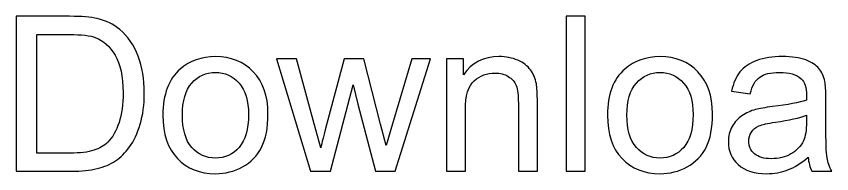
# Model space of a CAD drawing. Header units: millimetres. Extents: x 599 to 6075, y -2288 to 200.
# Drawn here: x 1999 to 2649, y -2288 to -2162 of the extents above; entities that cross this region are included whole.
import ezdxf

# ---------------------------------------------------------------- set-up
doc = ezdxf.new("R2010")
doc.units = ezdxf.units.MM
doc.header["$MEASUREMENT"] = 0
doc.layers.add('layer 1', color=7, linetype='Continuous')

msp = doc.modelspace()

# ---------------------------------------------------------------- linework, layer by layer
at = {"layer": 'layer 1', "color": 250}
for points, knots in [([(1998.5494, -2285.7703), (1998.5494, -2285.7703), (1998.5494, -2162.3265), (1998.5494, -2162.3265), (1998.5494, -2162.3265), (1998.5494, -2162.3265), (2041.0766, -2162.3265), (2041.0766, -2162.3265), (2041.0766, -2162.3265), (2050.6739, -2162.3265), (2058.0012, -2162.9012), (2063.0585, -2164.0793), (2063.0585, -2164.0793), (2070.1272, -2165.7172), (2076.1615, -2168.6769), (2081.1613, -2172.9296), (2081.1613, -2172.9296), (2087.6841, -2178.4466), (2092.5402, -2185.4579), (2095.7585, -2194.0208), (2095.7585, -2194.0208), (2099.0055, -2202.5837), (2100.6146, -2212.3822), (2100.6146, -2223.3875), (2100.6146, -2223.3875), (2100.6146, -2232.755), (2099.5227, -2241.0593), (2097.3389, -2248.3004), (2097.3389, -2248.3004), (2095.155, -2255.5415), (2092.3391, -2261.547), (2088.9196, -2266.2883), (2088.9196, -2266.2883), (2085.4715, -2271.0295), (2081.736, -2274.765), (2077.6557, -2277.466), (2077.6557, -2277.466), (2073.6041, -2280.1958), (2068.6905, -2282.2647), (2062.9436, -2283.6727), (2062.9436, -2283.6727), (2057.1679, -2285.0807), (2050.559, -2285.7703), (2043.088, -2285.7703), (2043.088, -2285.7703), (2043.088, -2285.7703), (1998.5494, -2285.7703), (1998.5494, -2285.7703)], [0, 0, 0, 0, 0.07692308, 0.07692308, 0.07692308, 0.07692308, 0.15384615, 0.15384615, 0.15384615, 0.15384615, 0.23076923, 0.23076923, 0.23076923, 0.23076923, 0.30769231, 0.30769231, 0.30769231, 0.30769231, 0.38461538, 0.38461538, 0.38461538, 0.38461538, 0.46153846, 0.46153846, 0.46153846, 0.46153846, 0.53846154, 0.53846154, 0.53846154, 0.53846154, 0.61538462, 0.61538462, 0.61538462, 0.61538462, 0.69230769, 0.69230769, 0.69230769, 0.69230769, 0.76923077, 0.76923077, 0.76923077, 0.76923077, 0.84615385, 0.84615385, 0.84615385, 0.84615385, 1, 1, 1, 1]), ([(2437.0965, -2285.7703), (2437.0965, -2285.7703), (2437.0965, -2162.3265), (2437.0965, -2162.3265), (2437.0965, -2162.3265), (2437.0965, -2162.3265), (2452.2683, -2162.3265), (2452.2683, -2162.3265), (2452.2683, -2162.3265), (2452.2683, -2162.3265), (2452.2683, -2285.7703), (2452.2683, -2285.7703), (2452.2683, -2285.7703), (2452.2683, -2285.7703), (2437.0965, -2285.7703), (2437.0965, -2285.7703)], [0, 0, 0, 0, 0.2, 0.2, 0.2, 0.2, 0.4, 0.4, 0.4, 0.4, 0.6, 0.6, 0.6, 0.6, 1, 1, 1, 1]), ([(2014.9281, -2271.2881), (2014.9281, -2271.2881), (2041.249, -2271.2881), (2041.249, -2271.2881), (2041.249, -2271.2881), (2049.3809, -2271.2881), (2055.7599, -2270.541), (2060.3862, -2269.018), (2060.3862, -2269.018), (2065.0125, -2267.4951), (2068.6905, -2265.3687), (2071.449, -2262.6102), (2071.449, -2262.6102), (2075.2994, -2258.7311), (2078.3166, -2253.5014), (2080.4717, -2246.9499), (2080.4717, -2246.9499), (2082.6268, -2240.3984), (2083.7187, -2232.4676), (2083.7187, -2223.1289), (2083.7187, -2223.1289), (2083.7187, -2210.1983), (2081.5923, -2200.2562), (2077.3683, -2193.3024), (2077.3683, -2193.3024), (2073.1444, -2186.3486), (2068.0009, -2181.6936), (2061.9379, -2179.3374), (2061.9379, -2179.3374), (2057.5702, -2177.6421), (2050.5302, -2176.8088), (2040.8179, -2176.8088), (2040.8179, -2176.8088), (2040.8179, -2176.8088), (2014.9281, -2176.8088), (2014.9281, -2176.8088), (2014.9281, -2176.8088), (2014.9281, -2176.8088), (2014.9281, -2271.2881), (2014.9281, -2271.2881)], [0, 0, 0, 0, 0.09090909, 0.09090909, 0.09090909, 0.09090909, 0.18181818, 0.18181818, 0.18181818, 0.18181818, 0.27272727, 0.27272727, 0.27272727, 0.27272727, 0.36363636, 0.36363636, 0.36363636, 0.36363636, 0.45454545, 0.45454545, 0.45454545, 0.45454545, 0.54545455, 0.54545455, 0.54545455, 0.54545455, 0.63636364, 0.63636364, 0.63636364, 0.63636364, 0.72727273, 0.72727273, 0.72727273, 0.72727273, 0.81818182, 0.81818182, 0.81818182, 0.81818182, 1, 1, 1, 1]), ([(2115.4703, -2241.0306), (2115.4703, -2224.5082), (2120.0679, -2212.2672), (2129.2917, -2204.3078), (2129.2917, -2204.3078), (2136.9638, -2197.6988), (2146.36, -2194.3943), (2157.4228, -2194.3943), (2157.4228, -2194.3943), (2169.6925, -2194.3943), (2179.7496, -2198.4172), (2187.5654, -2206.4629), (2187.5654, -2206.4629), (2195.3525, -2214.4798), (2199.2604, -2225.6001), (2199.2604, -2239.7662), (2199.2604, -2239.7662), (2199.2604, -2251.2601), (2197.5363, -2260.2827), (2194.0882, -2266.8629), (2194.0882, -2266.8629), (2190.64, -2273.4432), (2185.6115, -2278.5579), (2179.0025, -2282.2072), (2179.0025, -2282.2072), (2172.4223, -2285.8565), (2165.2099, -2287.6668), (2157.4228, -2287.6668), (2157.4228, -2287.6668), (2144.8946, -2287.6668), (2134.78, -2283.6727), (2127.0504, -2275.6557), (2127.0504, -2275.6557), (2119.3208, -2267.6388), (2115.4703, -2256.0875), (2115.4703, -2241.0306)], [0, 0, 0, 0, 0.1, 0.1, 0.1, 0.1, 0.2, 0.2, 0.2, 0.2, 0.3, 0.3, 0.3, 0.3, 0.4, 0.4, 0.4, 0.4, 0.5, 0.5, 0.5, 0.5, 0.6, 0.6, 0.6, 0.6, 0.7, 0.7, 0.7, 0.7, 0.8, 0.8, 0.8, 0.8, 1, 1, 1, 1]), ([(2233.1385, -2285.7703), (2233.1385, -2285.7703), (2206.0992, -2196.2908), (2206.0992, -2196.2908), (2206.0992, -2196.2908), (2206.0992, -2196.2908), (2221.9607, -2196.2908), (2221.9607, -2196.2908), (2221.9607, -2196.2908), (2221.9607, -2196.2908), (2236.2418, -2247.9269), (2236.2418, -2247.9269), (2236.2418, -2247.9269), (2236.2418, -2247.9269), (2241.2991, -2267.1503), (2241.2991, -2267.1503), (2241.2991, -2267.1503), (2241.5002, -2266.202), (2243.0519, -2260.0528), (2245.9254, -2248.7027), (2245.9254, -2248.7027), (2245.9254, -2248.7027), (2260.0915, -2196.2908), (2260.0915, -2196.2908), (2260.0915, -2196.2908), (2260.0915, -2196.2908), (2275.6369, -2196.2908), (2275.6369, -2196.2908), (2275.6369, -2196.2908), (2275.6369, -2196.2908), (2289.1134, -2248.2429), (2289.1134, -2248.2429), (2289.1134, -2248.2429), (2289.1134, -2248.2429), (2293.5098, -2265.2825), (2293.5098, -2265.2825), (2293.5098, -2265.2825), (2293.5098, -2265.2825), (2298.6533, -2248.0131), (2298.6533, -2248.0131), (2298.6533, -2248.0131), (2298.6533, -2248.0131), (2314.1125, -2196.2908), (2314.1125, -2196.2908), (2314.1125, -2196.2908), (2314.1125, -2196.2908), (2328.8534, -2196.2908), (2328.8534, -2196.2908), (2328.8534, -2196.2908), (2328.8534, -2196.2908), (2300.7797, -2285.7703), (2300.7797, -2285.7703), (2300.7797, -2285.7703), (2300.7797, -2285.7703), (2285.0906, -2285.7703), (2285.0906, -2285.7703), (2285.0906, -2285.7703), (2285.0906, -2285.7703), (2270.8957, -2232.2378), (2270.8957, -2232.2378), (2270.8957, -2232.2378), (2270.8957, -2232.2378), (2267.3039, -2216.9222), (2267.3039, -2216.9222), (2267.3039, -2216.9222), (2267.3039, -2216.9222), (2249.2011, -2285.7703), (2249.2011, -2285.7703), (2249.2011, -2285.7703), (2249.2011, -2285.7703), (2233.1385, -2285.7703), (2233.1385, -2285.7703)], [0, 0, 0, 0, 0.05263158, 0.05263158, 0.05263158, 0.05263158, 0.10526316, 0.10526316, 0.10526316, 0.10526316, 0.15789474, 0.15789474, 0.15789474, 0.15789474, 0.21052632, 0.21052632, 0.21052632, 0.21052632, 0.26315789, 0.26315789, 0.26315789, 0.26315789, 0.31578947, 0.31578947, 0.31578947, 0.31578947, 0.36842105, 0.36842105, 0.36842105, 0.36842105, 0.42105263, 0.42105263, 0.42105263, 0.42105263, 0.47368421, 0.47368421, 0.47368421, 0.47368421, 0.52631579, 0.52631579, 0.52631579, 0.52631579, 0.57894737, 0.57894737, 0.57894737, 0.57894737, 0.63157895, 0.63157895, 0.63157895, 0.63157895, 0.68421053, 0.68421053, 0.68421053, 0.68421053, 0.73684211, 0.73684211, 0.73684211, 0.73684211, 0.78947368, 0.78947368, 0.78947368, 0.78947368, 0.84210526, 0.84210526, 0.84210526, 0.84210526, 0.89473684, 0.89473684, 0.89473684, 0.89473684, 1, 1, 1, 1]), ([(2341.554, -2285.7703), (2341.554, -2285.7703), (2341.554, -2196.2908), (2341.554, -2196.2908), (2341.554, -2196.2908), (2341.554, -2196.2908), (2355.1742, -2196.2908), (2355.1742, -2196.2908), (2355.1742, -2196.2908), (2355.1742, -2196.2908), (2355.1742, -2208.9915), (2355.1742, -2208.9915), (2355.1742, -2208.9915), (2361.7257, -2199.2505), (2371.2081, -2194.3943), (2383.5927, -2194.3943), (2383.5927, -2194.3943), (2388.9948, -2194.3943), (2393.9371, -2195.3713), (2398.4485, -2197.2965), (2398.4485, -2197.2965), (2402.9598, -2199.2217), (2406.3505, -2201.7791), (2408.5918, -2204.9112), (2408.5918, -2204.9112), (2410.8331, -2208.0433), (2412.4135, -2211.7787), (2413.3042, -2216.0889), (2413.3042, -2216.0889), (2413.8502, -2218.9049), (2414.1376, -2223.8185), (2414.1376, -2230.8298), (2414.1376, -2230.8298), (2414.1376, -2230.8298), (2414.1376, -2285.7703), (2414.1376, -2285.7703), (2414.1376, -2285.7703), (2414.1376, -2285.7703), (2398.9657, -2285.7703), (2398.9657, -2285.7703), (2398.9657, -2285.7703), (2398.9657, -2285.7703), (2398.9657, -2231.4045), (2398.9657, -2231.4045), (2398.9657, -2231.4045), (2398.9657, -2225.2265), (2398.391, -2220.6003), (2397.2129, -2217.5544), (2397.2129, -2217.5544), (2396.0348, -2214.5085), (2393.9371, -2212.0661), (2390.9487, -2210.2271), (2390.9487, -2210.2271), (2387.9603, -2208.4168), (2384.426, -2207.4973), (2380.4032, -2207.4973), (2380.4032, -2207.4973), (2373.9666, -2207.4973), (2368.4208, -2209.5375), (2363.7371, -2213.6465), (2363.7371, -2213.6465), (2359.0534, -2217.7268), (2356.7259, -2225.5139), (2356.7259, -2236.9502), (2356.7259, -2236.9502), (2356.7259, -2236.9502), (2356.7259, -2285.7703), (2356.7259, -2285.7703), (2356.7259, -2285.7703), (2356.7259, -2285.7703), (2341.554, -2285.7703), (2341.554, -2285.7703)], [0, 0, 0, 0, 0.05263158, 0.05263158, 0.05263158, 0.05263158, 0.10526316, 0.10526316, 0.10526316, 0.10526316, 0.15789474, 0.15789474, 0.15789474, 0.15789474, 0.21052632, 0.21052632, 0.21052632, 0.21052632, 0.26315789, 0.26315789, 0.26315789, 0.26315789, 0.31578947, 0.31578947, 0.31578947, 0.31578947, 0.36842105, 0.36842105, 0.36842105, 0.36842105, 0.42105263, 0.42105263, 0.42105263, 0.42105263, 0.47368421, 0.47368421, 0.47368421, 0.47368421, 0.52631579, 0.52631579, 0.52631579, 0.52631579, 0.57894737, 0.57894737, 0.57894737, 0.57894737, 0.63157895, 0.63157895, 0.63157895, 0.63157895, 0.68421053, 0.68421053, 0.68421053, 0.68421053, 0.73684211, 0.73684211, 0.73684211, 0.73684211, 0.78947368, 0.78947368, 0.78947368, 0.78947368, 0.84210526, 0.84210526, 0.84210526, 0.84210526, 0.89473684, 0.89473684, 0.89473684, 0.89473684, 1, 1, 1, 1]), ([(2470.055, -2241.0306), (2470.055, -2224.5082), (2474.6526, -2212.2672), (2483.8764, -2204.3078), (2483.8764, -2204.3078), (2491.5485, -2197.6988), (2500.9447, -2194.3943), (2512.0075, -2194.3943), (2512.0075, -2194.3943), (2524.2772, -2194.3943), (2534.3343, -2198.4172), (2542.1501, -2206.4629), (2542.1501, -2206.4629), (2549.9372, -2214.4798), (2553.8451, -2225.6001), (2553.8451, -2239.7662), (2553.8451, -2239.7662), (2553.8451, -2251.2601), (2552.121, -2260.2827), (2548.6729, -2266.8629), (2548.6729, -2266.8629), (2545.2247, -2273.4432), (2540.1962, -2278.5579), (2533.5872, -2282.2072), (2533.5872, -2282.2072), (2527.007, -2285.8565), (2519.7946, -2287.6668), (2512.0075, -2287.6668), (2512.0075, -2287.6668), (2499.4793, -2287.6668), (2489.3647, -2283.6727), (2481.6351, -2275.6557), (2481.6351, -2275.6557), (2473.9055, -2267.6388), (2470.055, -2256.0875), (2470.055, -2241.0306)], [0, 0, 0, 0, 0.1, 0.1, 0.1, 0.1, 0.2, 0.2, 0.2, 0.2, 0.3, 0.3, 0.3, 0.3, 0.4, 0.4, 0.4, 0.4, 0.5, 0.5, 0.5, 0.5, 0.6, 0.6, 0.6, 0.6, 0.7, 0.7, 0.7, 0.7, 0.8, 0.8, 0.8, 0.8, 1, 1, 1, 1]), ([(2630.0779, -2274.5638), (2624.446, -2279.3625), (2619.0151, -2282.7244), (2613.8142, -2284.7071), (2613.8142, -2284.7071), (2608.6132, -2286.6898), (2603.0387, -2287.6668), (2597.0619, -2287.6668), (2597.0619, -2287.6668), (2587.2347, -2287.6668), (2579.6775, -2285.2818), (2574.3903, -2280.4831), (2574.3903, -2280.4831), (2569.1032, -2275.7132), (2566.4596, -2269.5927), (2566.4596, -2262.1505), (2566.4596, -2262.1505), (2566.4596, -2257.7828), (2567.4653, -2253.7887), (2569.448, -2250.1682), (2569.448, -2250.1682), (2571.4594, -2246.5476), (2574.0742, -2243.6741), (2577.2925, -2241.4903), (2577.2925, -2241.4903), (2580.5395, -2239.3065), (2584.1601, -2237.6399), (2588.2116, -2236.5192), (2588.2116, -2236.5192), (2591.2, -2235.7434), (2595.7114, -2234.9963), (2601.7169, -2234.2492), (2601.7169, -2234.2492), (2613.9578, -2232.8125), (2623.0092, -2231.0597), (2628.7849, -2229.0482), (2628.7849, -2229.0482), (2628.8423, -2226.9793), (2628.8711, -2225.6576), (2628.8711, -2225.1116), (2628.8711, -2225.1116), (2628.8711, -2218.9624), (2627.4344, -2214.6235), (2624.5609, -2212.0948), (2624.5609, -2212.0948), (2620.6817, -2208.6754), (2614.9061, -2206.9801), (2607.2627, -2206.9801), (2607.2627, -2206.9801), (2600.1078, -2206.9801), (2594.8206, -2208.2444), (2591.4299, -2210.7443), (2591.4299, -2210.7443), (2588.0105, -2213.2442), (2585.5106, -2217.6693), (2583.8727, -2224.0484), (2583.8727, -2224.0484), (2583.8727, -2224.0484), (2569.0457, -2221.9795), (2569.0457, -2221.9795), (2569.0457, -2221.9795), (2570.3962, -2215.6292), (2572.6088, -2210.4857), (2575.7121, -2206.5778), (2575.7121, -2206.5778), (2578.8154, -2202.6699), (2583.298, -2199.6815), (2589.1599, -2197.5551), (2589.1599, -2197.5551), (2594.993, -2195.4575), (2601.8031, -2194.3943), (2609.504, -2194.3943), (2609.504, -2194.3943), (2617.1474, -2194.3943), (2623.3828, -2195.2851), (2628.1815, -2197.0954), (2628.1815, -2197.0954), (2632.9514, -2198.9057), (2636.4857, -2201.147), (2638.727, -2203.8767), (2638.727, -2203.8767), (2640.9683, -2206.6065), (2642.5487, -2210.0547), (2643.4683, -2214.2212), (2643.4683, -2214.2212), (2643.9567, -2216.8073), (2644.2154, -2221.4623), (2644.2154, -2228.1575), (2644.2154, -2228.1575), (2644.2154, -2228.1575), (2644.2154, -2248.2717), (2644.2154, -2248.2717), (2644.2154, -2248.2717), (2644.2154, -2262.3229), (2644.5314, -2271.2019), (2645.1636, -2274.9661), (2645.1636, -2274.9661), (2645.767, -2278.7303), (2647.0313, -2282.3222), (2648.8704, -2285.7703), (2648.8704, -2285.7703), (2648.8704, -2285.7703), (2633.0089, -2285.7703), (2633.0089, -2285.7703), (2633.0089, -2285.7703), (2631.4859, -2282.5808), (2630.509, -2278.8453), (2630.0779, -2274.5638)], [0, 0, 0, 0, 0.03571429, 0.03571429, 0.03571429, 0.03571429, 0.07142857, 0.07142857, 0.07142857, 0.07142857, 0.10714286, 0.10714286, 0.10714286, 0.10714286, 0.14285714, 0.14285714, 0.14285714, 0.14285714, 0.17857143, 0.17857143, 0.17857143, 0.17857143, 0.21428571, 0.21428571, 0.21428571, 0.21428571, 0.25, 0.25, 0.25, 0.25, 0.28571429, 0.28571429, 0.28571429, 0.28571429, 0.32142857, 0.32142857, 0.32142857, 0.32142857, 0.35714286, 0.35714286, 0.35714286, 0.35714286, 0.39285714, 0.39285714, 0.39285714, 0.39285714, 0.42857143, 0.42857143, 0.42857143, 0.42857143, 0.46428571, 0.46428571, 0.46428571, 0.46428571, 0.5, 0.5, 0.5, 0.5, 0.53571429, 0.53571429, 0.53571429, 0.53571429, 0.57142857, 0.57142857, 0.57142857, 0.57142857, 0.60714286, 0.60714286, 0.60714286, 0.60714286, 0.64285714, 0.64285714, 0.64285714, 0.64285714, 0.67857143, 0.67857143, 0.67857143, 0.67857143, 0.71428571, 0.71428571, 0.71428571, 0.71428571, 0.75, 0.75, 0.75, 0.75, 0.78571429, 0.78571429, 0.78571429, 0.78571429, 0.82142857, 0.82142857, 0.82142857, 0.82142857, 0.85714286, 0.85714286, 0.85714286, 0.85714286, 0.89285714, 0.89285714, 0.89285714, 0.89285714, 0.92857143, 0.92857143, 0.92857143, 0.92857143, 1, 1, 1, 1]), ([(2130.987, -2241.0593), (2130.987, -2252.4957), (2133.4869, -2261.0586), (2138.4867, -2266.7193), (2138.4867, -2266.7193), (2143.5153, -2272.4087), (2149.8082, -2275.2534), (2157.4228, -2275.2534), (2157.4228, -2275.2534), (2164.9513, -2275.2534), (2171.2154, -2272.4087), (2176.244, -2266.6905), (2176.244, -2266.6905), (2181.2438, -2260.9724), (2183.7437, -2252.2658), (2183.7437, -2240.5708), (2183.7437, -2240.5708), (2183.7437, -2229.5367), (2181.2151, -2221.175), (2176.1865, -2215.5142), (2176.1865, -2215.5142), (2171.158, -2209.8248), (2164.8938, -2206.9801), (2157.4228, -2206.9801), (2157.4228, -2206.9801), (2149.8082, -2206.9801), (2143.5153, -2209.7961), (2138.4867, -2215.4568), (2138.4867, -2215.4568), (2133.4869, -2221.1175), (2130.987, -2229.6517), (2130.987, -2241.0593)], [0, 0, 0, 0, 0.11111111, 0.11111111, 0.11111111, 0.11111111, 0.22222222, 0.22222222, 0.22222222, 0.22222222, 0.33333333, 0.33333333, 0.33333333, 0.33333333, 0.44444444, 0.44444444, 0.44444444, 0.44444444, 0.55555556, 0.55555556, 0.55555556, 0.55555556, 0.66666667, 0.66666667, 0.66666667, 0.66666667, 0.77777778, 0.77777778, 0.77777778, 0.77777778, 1, 1, 1, 1]), ([(2485.5717, -2241.0593), (2485.5717, -2252.4957), (2488.0716, -2261.0586), (2493.0714, -2266.7193), (2493.0714, -2266.7193), (2498.1, -2272.4087), (2504.3929, -2275.2534), (2512.0075, -2275.2534), (2512.0075, -2275.2534), (2519.536, -2275.2534), (2525.8001, -2272.4087), (2530.8287, -2266.6905), (2530.8287, -2266.6905), (2535.8285, -2260.9724), (2538.3284, -2252.2658), (2538.3284, -2240.5708), (2538.3284, -2240.5708), (2538.3284, -2229.5367), (2535.7998, -2221.175), (2530.7712, -2215.5142), (2530.7712, -2215.5142), (2525.7427, -2209.8248), (2519.4785, -2206.9801), (2512.0075, -2206.9801), (2512.0075, -2206.9801), (2504.3929, -2206.9801), (2498.1, -2209.7961), (2493.0714, -2215.4568), (2493.0714, -2215.4568), (2488.0716, -2221.1175), (2485.5717, -2229.6517), (2485.5717, -2241.0593)], [0, 0, 0, 0, 0.11111111, 0.11111111, 0.11111111, 0.11111111, 0.22222222, 0.22222222, 0.22222222, 0.22222222, 0.33333333, 0.33333333, 0.33333333, 0.33333333, 0.44444444, 0.44444444, 0.44444444, 0.44444444, 0.55555556, 0.55555556, 0.55555556, 0.55555556, 0.66666667, 0.66666667, 0.66666667, 0.66666667, 0.77777778, 0.77777778, 0.77777778, 0.77777778, 1, 1, 1, 1]), ([(2628.8711, -2240.9444), (2623.354, -2243.1856), (2615.0785, -2245.0821), (2604.0444, -2246.6338), (2604.0444, -2246.6338), (2597.7803, -2247.5246), (2593.3551, -2248.5303), (2590.769, -2249.6509), (2590.769, -2249.6509), (2588.1829, -2250.7716), (2586.2002, -2252.4094), (2584.7922, -2254.5358), (2584.7922, -2254.5358), (2583.3842, -2256.6909), (2582.6659, -2259.0759), (2582.6659, -2261.7195), (2582.6659, -2261.7195), (2582.6659, -2265.7136), (2584.1888, -2269.0755), (2587.2634, -2271.7478), (2587.2634, -2271.7478), (2590.338, -2274.4201), (2594.8206, -2275.7707), (2600.7112, -2275.7707), (2600.7112, -2275.7707), (2606.5443, -2275.7707), (2611.7453, -2274.5063), (2616.3141, -2271.949), (2616.3141, -2271.949), (2620.8541, -2269.4203), (2624.2161, -2265.9434), (2626.3424, -2261.547), (2626.3424, -2261.547), (2627.9803, -2258.1276), (2628.7849, -2253.0991), (2628.7849, -2246.4614), (2628.7849, -2246.4614), (2628.7849, -2246.4614), (2628.8711, -2240.9444), (2628.8711, -2240.9444)], [0, 0, 0, 0, 0.09090909, 0.09090909, 0.09090909, 0.09090909, 0.18181818, 0.18181818, 0.18181818, 0.18181818, 0.27272727, 0.27272727, 0.27272727, 0.27272727, 0.36363636, 0.36363636, 0.36363636, 0.36363636, 0.45454545, 0.45454545, 0.45454545, 0.45454545, 0.54545455, 0.54545455, 0.54545455, 0.54545455, 0.63636364, 0.63636364, 0.63636364, 0.63636364, 0.72727273, 0.72727273, 0.72727273, 0.72727273, 0.81818182, 0.81818182, 0.81818182, 0.81818182, 1, 1, 1, 1])]:
    msp.add_open_spline(points, degree=3, knots=knots, dxfattribs=at)

doc.saveas('drawing.dxf')
